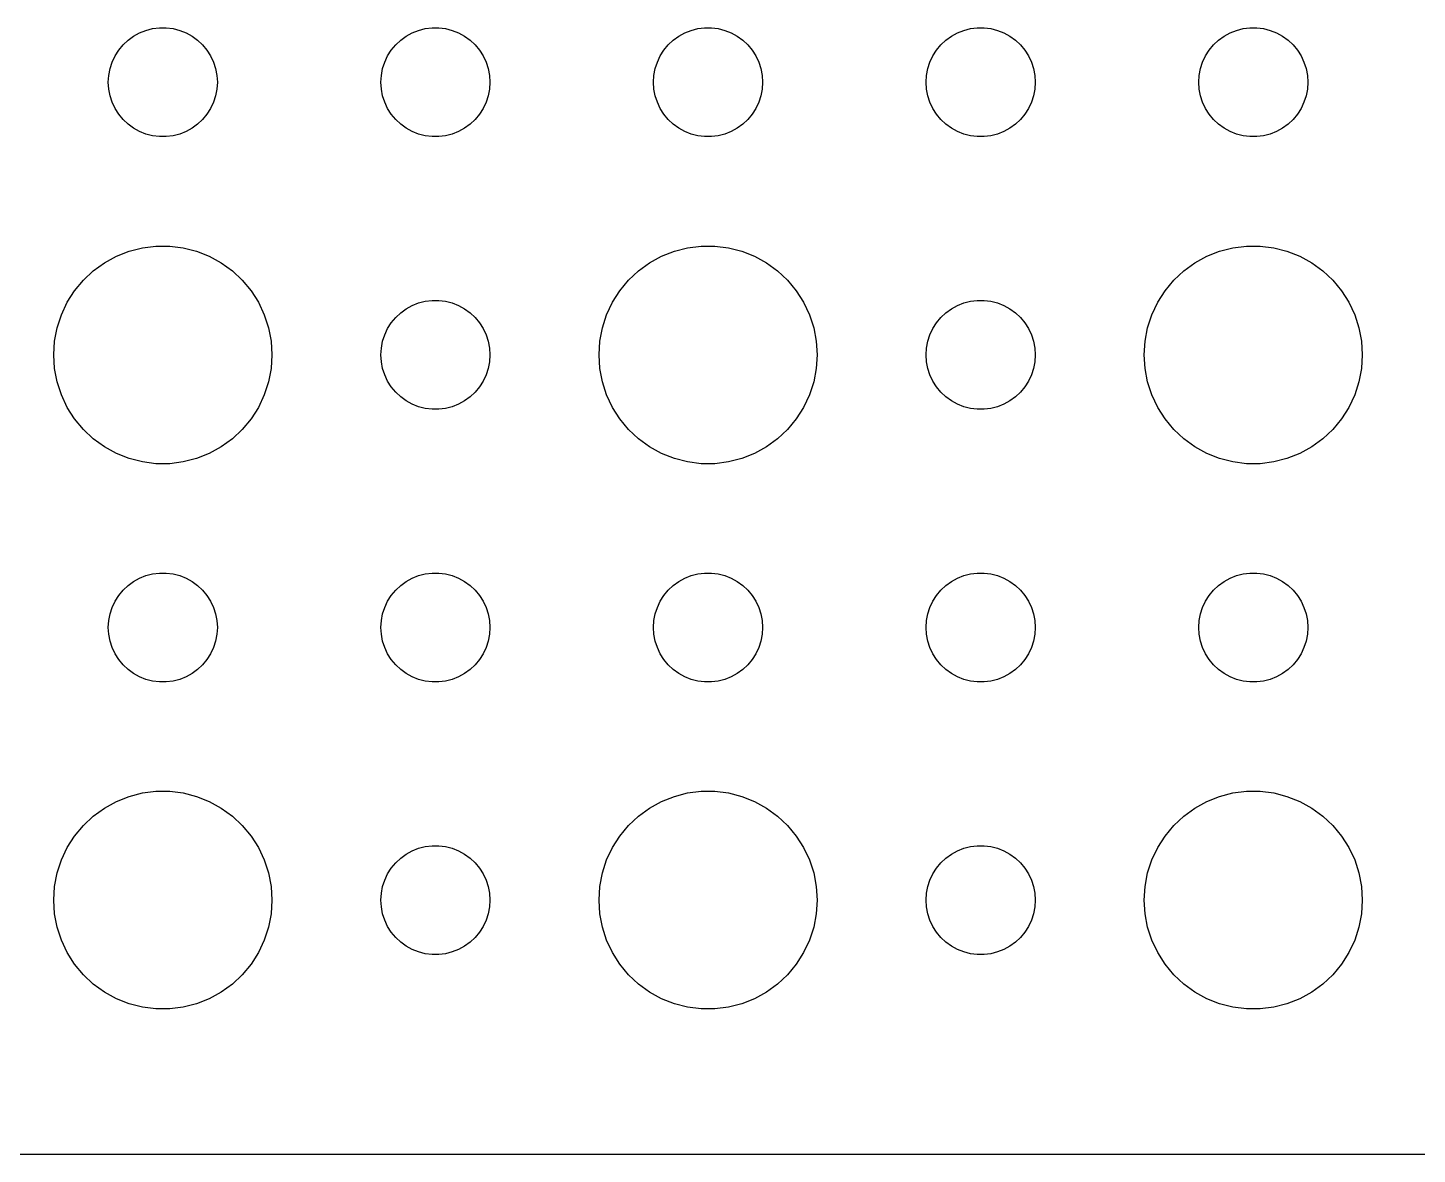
# Model space of a CAD drawing. Header units: metres. Extents: x -74 to 74, y -74 to 74.
# Drawn here: x -41.22 to -2.99, y -74.49 to -43.5 of the extents above; entities that cross this region are included whole.
import ezdxf

# ---------------------------------------------------------------- set-up
doc = ezdxf.new("R2010")
doc.units = ezdxf.units.M

msp = doc.modelspace()

# ---------------------------------------------------------------- linework, layer by layer
for p, q in [((-38.1387, -43.6428), (-37.9635, -43.5734)), ((-37.9635, -43.5734), (-37.7811, -43.5266)), ((-37.7811, -43.5266), (-37.5942, -43.503)), ((-37.5942, -43.503), (-37.4058, -43.503)), ((-37.4058, -43.503), (-37.2189, -43.5266)), ((-37.2189, -43.5266), (-37.0365, -43.5734)), ((-37.0365, -43.5734), (-36.8613, -43.6428)), ((-30.6387, -43.6428), (-30.4635, -43.5734)), ((-30.4635, -43.5734), (-30.2811, -43.5266)), ((-30.2811, -43.5266), (-30.0942, -43.503)), ((-30.0942, -43.503), (-29.9058, -43.503)), ((-29.9058, -43.503), (-29.7189, -43.5266)), ((-29.7189, -43.5266), (-29.5365, -43.5734)), ((-29.5365, -43.5734), (-29.3613, -43.6428)), ((-23.1387, -43.6428), (-22.9635, -43.5734)), ((-22.9635, -43.5734), (-22.7811, -43.5266)), ((-22.7811, -43.5266), (-22.5942, -43.503)), ((-22.5942, -43.503), (-22.4058, -43.503)), ((-22.4058, -43.503), (-22.2189, -43.5266)), ((-22.2189, -43.5266), (-22.0365, -43.5734)), ((-22.0365, -43.5734), (-21.8613, -43.6428)), ((-15.6387, -43.6428), (-15.4635, -43.5734)), ((-15.4635, -43.5734), (-15.2811, -43.5266)), ((-15.2811, -43.5266), (-15.0942, -43.503)), ((-15.0942, -43.503), (-14.9058, -43.503)), ((-14.9058, -43.503), (-14.7189, -43.5266)), ((-14.7189, -43.5266), (-14.5365, -43.5734)), ((-14.5365, -43.5734), (-14.3613, -43.6428)), ((-8.13866, -43.6428), (-7.96352, -43.5734)), ((-7.96352, -43.5734), (-7.78107, -43.5266)), ((-7.78107, -43.5266), (-7.59418, -43.503)), ((-7.59418, -43.503), (-7.40581, -43.503)), ((-7.40581, -43.503), (-7.21892, -43.5266)), ((-7.21892, -43.5266), (-7.03647, -43.5734)), ((-7.03647, -43.5734), (-6.86133, -43.6428)), ((-38.5934, -43.9732), (-38.4561, -43.8442)), ((-38.4561, -43.8442), (-38.3037, -43.7335)), ((-38.3037, -43.7335), (-38.1387, -43.6428)), ((-36.8613, -43.6428), (-36.6963, -43.7335)), ((-36.6963, -43.7335), (-36.5439, -43.8442)), ((-36.5439, -43.8442), (-36.4065, -43.9732)), ((-31.0934, -43.9732), (-30.9561, -43.8442)), ((-30.9561, -43.8442), (-30.8037, -43.7335)), ((-30.8037, -43.7335), (-30.6387, -43.6428)), ((-29.3613, -43.6428), (-29.1963, -43.7335)), ((-29.1963, -43.7335), (-29.0439, -43.8442)), ((-29.0439, -43.8442), (-28.9065, -43.9732)), ((-23.5934, -43.9732), (-23.4561, -43.8442)), ((-23.4561, -43.8442), (-23.3037, -43.7335)), ((-23.3037, -43.7335), (-23.1387, -43.6428)), ((-21.8613, -43.6428), (-21.6963, -43.7335)), ((-21.6963, -43.7335), (-21.5439, -43.8442)), ((-21.5439, -43.8442), (-21.4065, -43.9732)), ((-16.0934, -43.9732), (-15.9561, -43.8442)), ((-15.9561, -43.8442), (-15.8037, -43.7335)), ((-15.8037, -43.7335), (-15.6387, -43.6428)), ((-14.3613, -43.6428), (-14.1963, -43.7335)), ((-14.1963, -43.7335), (-14.0439, -43.8442)), ((-14.0439, -43.8442), (-13.9065, -43.9732)), ((-8.59344, -43.9732), (-8.45613, -43.8442)), ((-8.45613, -43.8442), (-8.30373, -43.7335)), ((-8.30373, -43.7335), (-8.13866, -43.6428)), ((-6.86133, -43.6428), (-6.69626, -43.7335)), ((-6.69626, -43.7335), (-6.54385, -43.8442)), ((-6.54385, -43.8442), (-6.40654, -43.9732)), ((-38.8947, -44.4478), (-38.8145, -44.2774)), ((-38.8145, -44.2774), (-38.7135, -44.1183)), ((-38.7135, -44.1183), (-38.5934, -43.9732)), ((-36.4065, -43.9732), (-36.2865, -44.1183)), ((-36.2865, -44.1183), (-36.1855, -44.2774)), ((-36.1855, -44.2774), (-36.1053, -44.4478)), ((-31.3947, -44.4478), (-31.3145, -44.2774)), ((-31.3145, -44.2774), (-31.2135, -44.1183)), ((-31.2135, -44.1183), (-31.0934, -43.9732)), ((-28.9065, -43.9732), (-28.7865, -44.1183)), ((-28.7865, -44.1183), (-28.6855, -44.2774)), ((-28.6855, -44.2774), (-28.6053, -44.4478)), ((-23.8947, -44.4478), (-23.8145, -44.2774)), ((-23.8145, -44.2774), (-23.7135, -44.1183)), ((-23.7135, -44.1183), (-23.5934, -43.9732)), ((-21.4065, -43.9732), (-21.2865, -44.1183)), ((-21.2865, -44.1183), (-21.1855, -44.2774)), ((-21.1855, -44.2774), (-21.1053, -44.4478)), ((-16.3947, -44.4478), (-16.3145, -44.2774)), ((-16.3145, -44.2774), (-16.2135, -44.1183)), ((-16.2135, -44.1183), (-16.0934, -43.9732)), ((-13.9065, -43.9732), (-13.7865, -44.1183)), ((-13.7865, -44.1183), (-13.6855, -44.2774)), ((-13.6855, -44.2774), (-13.6053, -44.4478)), ((-8.89465, -44.4478), (-8.81445, -44.2774)), ((-8.81445, -44.2774), (-8.71352, -44.1183)), ((-8.71352, -44.1183), (-8.59344, -43.9732)), ((-6.40654, -43.9732), (-6.28647, -44.1183)), ((-6.28647, -44.1183), (-6.18553, -44.2774)), ((-6.18553, -44.2774), (-6.10533, -44.4478)), ((-38.9882, -44.812), (-38.9529, -44.627)), ((-38.9529, -44.627), (-38.8947, -44.4478)), ((-36.1053, -44.4478), (-36.0471, -44.627)), ((-36.0471, -44.627), (-36.0118, -44.812)), ((-31.4882, -44.812), (-31.4529, -44.627)), ((-31.4529, -44.627), (-31.3947, -44.4478)), ((-28.6053, -44.4478), (-28.5471, -44.627)), ((-28.5471, -44.627), (-28.5118, -44.812)), ((-23.9882, -44.812), (-23.9529, -44.627)), ((-23.9529, -44.627), (-23.8947, -44.4478)), ((-21.1053, -44.4478), (-21.0471, -44.627)), ((-21.0471, -44.627), (-21.0118, -44.812)), ((-16.4882, -44.812), (-16.4529, -44.627)), ((-16.4529, -44.627), (-16.3947, -44.4478)), ((-13.6053, -44.4478), (-13.5471, -44.627)), ((-13.5471, -44.627), (-13.5118, -44.812)), ((-8.98816, -44.812), (-8.95287, -44.627)), ((-8.95287, -44.627), (-8.89465, -44.4478)), ((-6.10533, -44.4478), (-6.04712, -44.627)), ((-6.04712, -44.627), (-6.01183, -44.812)), ((-39, -45), (-38.9882, -44.812)), ((-38.9882, -45.188), (-39, -45)), ((-36.0118, -44.812), (-36, -45)), ((-36, -45), (-36.0118, -45.188)), ((-31.5, -45), (-31.4882, -44.812)), ((-31.4882, -45.188), (-31.5, -45)), ((-28.5118, -44.812), (-28.5, -45)), ((-28.5, -45), (-28.5118, -45.188)), ((-24, -45), (-23.9882, -44.812)), ((-23.9882, -45.188), (-24, -45)), ((-21.0118, -44.812), (-21, -45)), ((-21, -45), (-21.0118, -45.188)), ((-16.5, -45), (-16.4882, -44.812)), ((-16.4882, -45.188), (-16.5, -45)), ((-13.5118, -44.812), (-13.5, -45)), ((-13.5, -45), (-13.5118, -45.188)), ((-9, -45), (-8.98816, -44.812)), ((-8.98816, -45.188), (-9, -45)), ((-6.01183, -44.812), (-6, -45)), ((-6, -45), (-6.01183, -45.188)), ((-38.9529, -45.373), (-38.9882, -45.188)), ((-38.8947, -45.5522), (-38.9529, -45.373)), ((-36.0471, -45.373), (-36.1053, -45.5522)), ((-36.0118, -45.188), (-36.0471, -45.373)), ((-31.4529, -45.373), (-31.4882, -45.188)), ((-31.3947, -45.5522), (-31.4529, -45.373)), ((-28.5471, -45.373), (-28.6053, -45.5522)), ((-28.5118, -45.188), (-28.5471, -45.373)), ((-23.9529, -45.373), (-23.9882, -45.188)), ((-23.8947, -45.5522), (-23.9529, -45.373)), ((-21.0471, -45.373), (-21.1053, -45.5522)), ((-21.0118, -45.188), (-21.0471, -45.373)), ((-16.4529, -45.373), (-16.4882, -45.188)), ((-16.3947, -45.5522), (-16.4529, -45.373)), ((-13.5471, -45.373), (-13.6053, -45.5522)), ((-13.5118, -45.188), (-13.5471, -45.373)), ((-8.95287, -45.373), (-8.98816, -45.188)), ((-8.89465, -45.5522), (-8.95287, -45.373)), ((-6.04712, -45.373), (-6.10533, -45.5522)), ((-6.01183, -45.188), (-6.04712, -45.373)), ((-38.8145, -45.7226), (-38.8947, -45.5522)), ((-38.7135, -45.8817), (-38.8145, -45.7226)), ((-36.1855, -45.7226), (-36.2865, -45.8817)), ((-36.1053, -45.5522), (-36.1855, -45.7226)), ((-31.3145, -45.7226), (-31.3947, -45.5522)), ((-31.2135, -45.8817), (-31.3145, -45.7226)), ((-28.6855, -45.7226), (-28.7865, -45.8817)), ((-28.6053, -45.5522), (-28.6855, -45.7226)), ((-23.8145, -45.7226), (-23.8947, -45.5522)), ((-23.7135, -45.8817), (-23.8145, -45.7226)), ((-21.1855, -45.7226), (-21.2865, -45.8817)), ((-21.1053, -45.5522), (-21.1855, -45.7226)), ((-16.3145, -45.7226), (-16.3947, -45.5522)), ((-16.2135, -45.8817), (-16.3145, -45.7226)), ((-13.6855, -45.7226), (-13.7865, -45.8817)), ((-13.6053, -45.5522), (-13.6855, -45.7226)), ((-8.81445, -45.7226), (-8.89465, -45.5522)), ((-8.71352, -45.8817), (-8.81445, -45.7226)), ((-6.18553, -45.7226), (-6.28647, -45.8817)), ((-6.10533, -45.5522), (-6.18553, -45.7226)), ((-38.5934, -46.0268), (-38.7135, -45.8817)), ((-38.4561, -46.1558), (-38.5934, -46.0268)), ((-38.3037, -46.2665), (-38.4561, -46.1558)), ((-36.5439, -46.1558), (-36.6963, -46.2665)), ((-36.4065, -46.0268), (-36.5439, -46.1558)), ((-36.2865, -45.8817), (-36.4065, -46.0268)), ((-31.0934, -46.0268), (-31.2135, -45.8817)), ((-30.9561, -46.1558), (-31.0934, -46.0268)), ((-30.8037, -46.2665), (-30.9561, -46.1558)), ((-29.0439, -46.1558), (-29.1963, -46.2665)), ((-28.9065, -46.0268), (-29.0439, -46.1558)), ((-28.7865, -45.8817), (-28.9065, -46.0268)), ((-23.5934, -46.0268), (-23.7135, -45.8817)), ((-23.4561, -46.1558), (-23.5934, -46.0268)), ((-23.3037, -46.2665), (-23.4561, -46.1558)), ((-21.5439, -46.1558), (-21.6963, -46.2665)), ((-21.4065, -46.0268), (-21.5439, -46.1558)), ((-21.2865, -45.8817), (-21.4065, -46.0268)), ((-16.0934, -46.0268), (-16.2135, -45.8817)), ((-15.9561, -46.1558), (-16.0934, -46.0268)), ((-15.8037, -46.2665), (-15.9561, -46.1558)), ((-14.0439, -46.1558), (-14.1963, -46.2665)), ((-13.9065, -46.0268), (-14.0439, -46.1558)), ((-13.7865, -45.8817), (-13.9065, -46.0268)), ((-8.59344, -46.0268), (-8.71352, -45.8817)), ((-8.45613, -46.1558), (-8.59344, -46.0268)), ((-8.30373, -46.2665), (-8.45613, -46.1558)), ((-6.54385, -46.1558), (-6.69626, -46.2665)), ((-6.40654, -46.0268), (-6.54385, -46.1558)), ((-6.28647, -45.8817), (-6.40654, -46.0268)), ((-38.1387, -46.3572), (-38.3037, -46.2665)), ((-37.9635, -46.4266), (-38.1387, -46.3572)), ((-37.7811, -46.4734), (-37.9635, -46.4266)), ((-37.5942, -46.497), (-37.7811, -46.4734)), ((-37.4058, -46.497), (-37.5942, -46.497)), ((-37.2189, -46.4734), (-37.4058, -46.497)), ((-37.0365, -46.4266), (-37.2189, -46.4734)), ((-36.8613, -46.3572), (-37.0365, -46.4266)), ((-36.6963, -46.2665), (-36.8613, -46.3572)), ((-30.6387, -46.3572), (-30.8037, -46.2665)), ((-30.4635, -46.4266), (-30.6387, -46.3572)), ((-30.2811, -46.4734), (-30.4635, -46.4266)), ((-30.0942, -46.497), (-30.2811, -46.4734)), ((-29.9058, -46.497), (-30.0942, -46.497)), ((-29.7189, -46.4734), (-29.9058, -46.497)), ((-29.5365, -46.4266), (-29.7189, -46.4734)), ((-29.3613, -46.3572), (-29.5365, -46.4266)), ((-29.1963, -46.2665), (-29.3613, -46.3572)), ((-23.1387, -46.3572), (-23.3037, -46.2665)), ((-22.9635, -46.4266), (-23.1387, -46.3572)), ((-22.7811, -46.4734), (-22.9635, -46.4266)), ((-22.5942, -46.497), (-22.7811, -46.4734)), ((-22.4058, -46.497), (-22.5942, -46.497)), ((-22.2189, -46.4734), (-22.4058, -46.497)), ((-22.0365, -46.4266), (-22.2189, -46.4734)), ((-21.8613, -46.3572), (-22.0365, -46.4266)), ((-21.6963, -46.2665), (-21.8613, -46.3572)), ((-15.6387, -46.3572), (-15.8037, -46.2665)), ((-15.4635, -46.4266), (-15.6387, -46.3572)), ((-15.2811, -46.4734), (-15.4635, -46.4266)), ((-15.0942, -46.497), (-15.2811, -46.4734)), ((-14.9058, -46.497), (-15.0942, -46.497)), ((-14.7189, -46.4734), (-14.9058, -46.497)), ((-14.5365, -46.4266), (-14.7189, -46.4734)), ((-14.3613, -46.3572), (-14.5365, -46.4266)), ((-14.1963, -46.2665), (-14.3613, -46.3572)), ((-8.13866, -46.3572), (-8.30373, -46.2665)), ((-7.96352, -46.4266), (-8.13866, -46.3572)), ((-7.78107, -46.4734), (-7.96352, -46.4266)), ((-7.59418, -46.497), (-7.78107, -46.4734)), ((-7.40581, -46.497), (-7.59418, -46.497)), ((-7.21892, -46.4734), (-7.40581, -46.497)), ((-7.03647, -46.4266), (-7.21892, -46.4734)), ((-6.86133, -46.3572), (-7.03647, -46.4266)), ((-6.69626, -46.2665), (-6.86133, -46.3572)), ((-38.7773, -49.7855), (-38.427, -49.6468)), ((-38.427, -49.6468), (-38.0621, -49.5531)), ((-38.0621, -49.5531), (-37.6884, -49.5059)), ((-37.6884, -49.5059), (-37.3116, -49.5059)), ((-37.3116, -49.5059), (-36.9379, -49.5531)), ((-36.9379, -49.5531), (-36.5729, -49.6468)), ((-36.5729, -49.6468), (-36.2227, -49.7855)), ((-23.7773, -49.7855), (-23.427, -49.6468)), ((-23.427, -49.6468), (-23.0621, -49.5531)), ((-23.0621, -49.5531), (-22.6884, -49.5059)), ((-22.6884, -49.5059), (-22.3116, -49.5059)), ((-22.3116, -49.5059), (-21.9379, -49.5531)), ((-21.9379, -49.5531), (-21.5729, -49.6468)), ((-21.5729, -49.6468), (-21.2227, -49.7855)), ((-8.77733, -49.7855), (-8.42705, -49.6468)), ((-8.42705, -49.6468), (-8.06213, -49.5531)), ((-8.06213, -49.5531), (-7.68837, -49.5059)), ((-7.68837, -49.5059), (-7.31161, -49.5059)), ((-7.31161, -49.5059), (-6.93785, -49.5531)), ((-6.93785, -49.5531), (-6.57294, -49.6468)), ((-6.57294, -49.6468), (-6.22266, -49.7855)), ((-39.4123, -50.1885), (-39.1075, -49.967)), ((-39.1075, -49.967), (-38.7773, -49.7855)), ((-36.2227, -49.7855), (-35.8925, -49.967)), ((-35.8925, -49.967), (-35.5877, -50.1885)), ((-24.4123, -50.1885), (-24.1075, -49.967)), ((-24.1075, -49.967), (-23.7773, -49.7855)), ((-21.2227, -49.7855), (-20.8925, -49.967)), ((-20.8925, -49.967), (-20.5877, -50.1885)), ((-9.41226, -50.1885), (-9.10747, -49.967)), ((-9.10747, -49.967), (-8.77733, -49.7855)), ((-6.22266, -49.7855), (-5.89252, -49.967)), ((-5.89252, -49.967), (-5.58772, -50.1885)), ((-39.927, -50.7366), (-39.6869, -50.4464)), ((-39.6869, -50.4464), (-39.4123, -50.1885)), ((-35.5877, -50.1885), (-35.3131, -50.4464)), ((-35.3131, -50.4464), (-35.0729, -50.7366)), ((-24.927, -50.7366), (-24.6869, -50.4464)), ((-24.6869, -50.4464), (-24.4123, -50.1885)), ((-20.5877, -50.1885), (-20.3131, -50.4464)), ((-20.3131, -50.4464), (-20.0729, -50.7366)), ((-9.92705, -50.7366), (-9.6869, -50.4464)), ((-9.6869, -50.4464), (-9.41226, -50.1885)), ((-5.58772, -50.1885), (-5.31308, -50.4464)), ((-5.31308, -50.4464), (-5.07294, -50.7366)), ((-40.1289, -51.0547), (-39.927, -50.7366)), ((-35.0729, -50.7366), (-34.8711, -51.0547)), ((-25.1289, -51.0547), (-24.927, -50.7366)), ((-20.0729, -50.7366), (-19.8711, -51.0547)), ((-10.1289, -51.0547), (-9.92705, -50.7366)), ((-5.07294, -50.7366), (-4.87108, -51.0547)), ((-40.2893, -51.3956), (-40.1289, -51.0547)), ((-34.8711, -51.0547), (-34.7107, -51.3956)), ((-30.8037, -51.2335), (-30.6387, -51.1428)), ((-30.6387, -51.1428), (-30.4635, -51.0734)), ((-30.4635, -51.0734), (-30.2811, -51.0266)), ((-30.2811, -51.0266), (-30.0942, -51.003)), ((-30.0942, -51.003), (-29.9058, -51.003)), ((-29.9058, -51.003), (-29.7189, -51.0266)), ((-29.7189, -51.0266), (-29.5365, -51.0734)), ((-29.5365, -51.0734), (-29.3613, -51.1428)), ((-29.3613, -51.1428), (-29.1963, -51.2335)), ((-25.2893, -51.3956), (-25.1289, -51.0547)), ((-19.8711, -51.0547), (-19.7107, -51.3956)), ((-15.8037, -51.2335), (-15.6387, -51.1428)), ((-15.6387, -51.1428), (-15.4635, -51.0734)), ((-15.4635, -51.0734), (-15.2811, -51.0266)), ((-15.2811, -51.0266), (-15.0942, -51.003)), ((-15.0942, -51.003), (-14.9058, -51.003)), ((-14.9058, -51.003), (-14.7189, -51.0266)), ((-14.7189, -51.0266), (-14.5365, -51.0734)), ((-14.5365, -51.0734), (-14.3613, -51.1428)), ((-14.3613, -51.1428), (-14.1963, -51.2335)), ((-10.2893, -51.3956), (-10.1289, -51.0547)), ((-4.87108, -51.0547), (-4.71066, -51.3956)), ((-40.4057, -51.7539), (-40.2893, -51.3956)), ((-34.7107, -51.3956), (-34.5942, -51.7539)), ((-31.2135, -51.6183), (-31.0934, -51.4732)), ((-31.0934, -51.4732), (-30.9561, -51.3442)), ((-30.9561, -51.3442), (-30.8037, -51.2335)), ((-29.1963, -51.2335), (-29.0439, -51.3442)), ((-29.0439, -51.3442), (-28.9065, -51.4732)), ((-28.9065, -51.4732), (-28.7865, -51.6183)), ((-25.4057, -51.7539), (-25.2893, -51.3956)), ((-19.7107, -51.3956), (-19.5942, -51.7539)), ((-16.2135, -51.6183), (-16.0934, -51.4732)), ((-16.0934, -51.4732), (-15.9561, -51.3442)), ((-15.9561, -51.3442), (-15.8037, -51.2335)), ((-14.1963, -51.2335), (-14.0439, -51.3442)), ((-14.0439, -51.3442), (-13.9065, -51.4732)), ((-13.9065, -51.4732), (-13.7865, -51.6183)), ((-10.4057, -51.7539), (-10.2893, -51.3956)), ((-4.71066, -51.3956), (-4.59424, -51.7539)), ((-40.4763, -52.124), (-40.4057, -51.7539)), ((-34.5942, -51.7539), (-34.5237, -52.124)), ((-31.4529, -52.127), (-31.3947, -51.9478)), ((-31.3947, -51.9478), (-31.3145, -51.7774)), ((-31.3145, -51.7774), (-31.2135, -51.6183)), ((-28.7865, -51.6183), (-28.6855, -51.7774)), ((-28.6855, -51.7774), (-28.6053, -51.9478)), ((-28.6053, -51.9478), (-28.5471, -52.127)), ((-25.4763, -52.124), (-25.4057, -51.7539)), ((-19.5942, -51.7539), (-19.5237, -52.124)), ((-16.4529, -52.127), (-16.3947, -51.9478)), ((-16.3947, -51.9478), (-16.3145, -51.7774)), ((-16.3145, -51.7774), (-16.2135, -51.6183)), ((-13.7865, -51.6183), (-13.6855, -51.7774)), ((-13.6855, -51.7774), (-13.6053, -51.9478)), ((-13.6053, -51.9478), (-13.5471, -52.127)), ((-10.4763, -52.124), (-10.4057, -51.7539)), ((-4.59424, -51.7539), (-4.52365, -52.124)), ((-40.5, -52.5), (-40.4763, -52.124)), ((-34.5237, -52.124), (-34.5, -52.5)), ((-31.5, -52.5), (-31.4882, -52.312)), ((-31.4882, -52.312), (-31.4529, -52.127)), ((-28.5471, -52.127), (-28.5118, -52.312)), ((-28.5118, -52.312), (-28.5, -52.5)), ((-25.5, -52.5), (-25.4763, -52.124)), ((-19.5237, -52.124), (-19.5, -52.5)), ((-16.5, -52.5), (-16.4882, -52.312)), ((-16.4882, -52.312), (-16.4529, -52.127)), ((-13.5471, -52.127), (-13.5118, -52.312)), ((-13.5118, -52.312), (-13.5, -52.5)), ((-10.5, -52.5), (-10.4763, -52.124)), ((-4.52365, -52.124), (-4.5, -52.5)), ((-40.4763, -52.876), (-40.5, -52.5)), ((-34.5, -52.5), (-34.5237, -52.876)), ((-31.4882, -52.688), (-31.5, -52.5)), ((-31.4529, -52.873), (-31.4882, -52.688)), ((-28.5118, -52.688), (-28.5471, -52.873)), ((-28.5, -52.5), (-28.5118, -52.688)), ((-25.4763, -52.876), (-25.5, -52.5)), ((-19.5, -52.5), (-19.5237, -52.876)), ((-16.4882, -52.688), (-16.5, -52.5)), ((-16.4529, -52.873), (-16.4882, -52.688)), ((-13.5118, -52.688), (-13.5471, -52.873)), ((-13.5, -52.5), (-13.5118, -52.688)), ((-10.4763, -52.876), (-10.5, -52.5)), ((-4.5, -52.5), (-4.52365, -52.876)), ((-40.4057, -53.2461), (-40.4763, -52.876)), ((-34.5237, -52.876), (-34.5942, -53.2461)), ((-31.3947, -53.0522), (-31.4529, -52.873)), ((-31.3145, -53.2226), (-31.3947, -53.0522)), ((-28.6053, -53.0522), (-28.6855, -53.2226)), ((-28.5471, -52.873), (-28.6053, -53.0522)), ((-25.4057, -53.2461), (-25.4763, -52.876)), ((-19.5237, -52.876), (-19.5942, -53.2461)), ((-16.3947, -53.0522), (-16.4529, -52.873)), ((-16.3145, -53.2226), (-16.3947, -53.0522)), ((-13.6053, -53.0522), (-13.6855, -53.2226)), ((-13.5471, -52.873), (-13.6053, -53.0522)), ((-10.4057, -53.2461), (-10.4763, -52.876)), ((-4.52365, -52.876), (-4.59424, -53.2461)), ((-40.2893, -53.6044), (-40.4057, -53.2461)), ((-34.5942, -53.2461), (-34.7107, -53.6044)), ((-31.2135, -53.3817), (-31.3145, -53.2226)), ((-31.0934, -53.5268), (-31.2135, -53.3817)), ((-28.7865, -53.3817), (-28.9065, -53.5268)), ((-28.6855, -53.2226), (-28.7865, -53.3817)), ((-25.2893, -53.6044), (-25.4057, -53.2461)), ((-19.5942, -53.2461), (-19.7107, -53.6044)), ((-16.2135, -53.3817), (-16.3145, -53.2226)), ((-16.0934, -53.5268), (-16.2135, -53.3817)), ((-13.7865, -53.3817), (-13.9065, -53.5268)), ((-13.6855, -53.2226), (-13.7865, -53.3817)), ((-10.2893, -53.6044), (-10.4057, -53.2461)), ((-4.59424, -53.2461), (-4.71066, -53.6044)), ((-40.1289, -53.9453), (-40.2893, -53.6044)), ((-34.7107, -53.6044), (-34.8711, -53.9453)), ((-30.9561, -53.6558), (-31.0934, -53.5268)), ((-30.8037, -53.7665), (-30.9561, -53.6558)), ((-30.6387, -53.8572), (-30.8037, -53.7665)), ((-30.4635, -53.9266), (-30.6387, -53.8572)), ((-29.3613, -53.8572), (-29.5365, -53.9266)), ((-29.1963, -53.7665), (-29.3613, -53.8572)), ((-29.0439, -53.6558), (-29.1963, -53.7665)), ((-28.9065, -53.5268), (-29.0439, -53.6558)), ((-25.1289, -53.9453), (-25.2893, -53.6044)), ((-19.7107, -53.6044), (-19.8711, -53.9453)), ((-15.9561, -53.6558), (-16.0934, -53.5268)), ((-15.8037, -53.7665), (-15.9561, -53.6558)), ((-15.6387, -53.8572), (-15.8037, -53.7665)), ((-15.4635, -53.9266), (-15.6387, -53.8572)), ((-14.3613, -53.8572), (-14.5365, -53.9266)), ((-14.1963, -53.7665), (-14.3613, -53.8572)), ((-14.0439, -53.6558), (-14.1963, -53.7665)), ((-13.9065, -53.5268), (-14.0439, -53.6558)), ((-10.1289, -53.9453), (-10.2893, -53.6044)), ((-4.71066, -53.6044), (-4.87108, -53.9453)), ((-39.927, -54.2634), (-40.1289, -53.9453)), ((-39.6869, -54.5536), (-39.927, -54.2634)), ((-35.0729, -54.2634), (-35.3131, -54.5536)), ((-34.8711, -53.9453), (-35.0729, -54.2634)), ((-30.2811, -53.9734), (-30.4635, -53.9266)), ((-30.0942, -53.997), (-30.2811, -53.9734)), ((-29.9058, -53.997), (-30.0942, -53.997)), ((-29.7189, -53.9734), (-29.9058, -53.997)), ((-29.5365, -53.9266), (-29.7189, -53.9734)), ((-24.927, -54.2634), (-25.1289, -53.9453)), ((-24.6869, -54.5536), (-24.927, -54.2634)), ((-20.0729, -54.2634), (-20.3131, -54.5536)), ((-19.8711, -53.9453), (-20.0729, -54.2634)), ((-15.2811, -53.9734), (-15.4635, -53.9266)), ((-15.0942, -53.997), (-15.2811, -53.9734)), ((-14.9058, -53.997), (-15.0942, -53.997)), ((-14.7189, -53.9734), (-14.9058, -53.997)), ((-14.5365, -53.9266), (-14.7189, -53.9734)), ((-9.92705, -54.2634), (-10.1289, -53.9453)), ((-9.6869, -54.5536), (-9.92705, -54.2634)), ((-5.07294, -54.2634), (-5.31308, -54.5536)), ((-4.87108, -53.9453), (-5.07294, -54.2634)), ((-39.4123, -54.8115), (-39.6869, -54.5536)), ((-35.3131, -54.5536), (-35.5877, -54.8115)), ((-24.4123, -54.8115), (-24.6869, -54.5536)), ((-20.3131, -54.5536), (-20.5877, -54.8115)), ((-9.41226, -54.8115), (-9.6869, -54.5536)), ((-5.31308, -54.5536), (-5.58772, -54.8115)), ((-39.1075, -55.033), (-39.4123, -54.8115)), ((-38.7773, -55.2145), (-39.1075, -55.033)), ((-35.8925, -55.033), (-36.2227, -55.2145)), ((-35.5877, -54.8115), (-35.8925, -55.033)), ((-24.1075, -55.033), (-24.4123, -54.8115)), ((-23.7773, -55.2145), (-24.1075, -55.033)), ((-20.8925, -55.033), (-21.2227, -55.2145)), ((-20.5877, -54.8115), (-20.8925, -55.033)), ((-9.10747, -55.033), (-9.41226, -54.8115)), ((-8.77733, -55.2145), (-9.10747, -55.033)), ((-5.89252, -55.033), (-6.22266, -55.2145)), ((-5.58772, -54.8115), (-5.89252, -55.033)), ((-38.427, -55.3532), (-38.7773, -55.2145)), ((-38.0621, -55.4469), (-38.427, -55.3532)), ((-36.5729, -55.3532), (-36.9379, -55.4469)), ((-36.2227, -55.2145), (-36.5729, -55.3532)), ((-23.427, -55.3532), (-23.7773, -55.2145)), ((-23.0621, -55.4469), (-23.427, -55.3532)), ((-21.5729, -55.3532), (-21.9379, -55.4469)), ((-21.2227, -55.2145), (-21.5729, -55.3532)), ((-8.42705, -55.3532), (-8.77733, -55.2145)), ((-8.06213, -55.4469), (-8.42705, -55.3532)), ((-6.57294, -55.3532), (-6.93785, -55.4469)), ((-6.22266, -55.2145), (-6.57294, -55.3532)), ((-37.6884, -55.4941), (-38.0621, -55.4469)), ((-37.3116, -55.4941), (-37.6884, -55.4941)), ((-36.9379, -55.4469), (-37.3116, -55.4941)), ((-22.6884, -55.4941), (-23.0621, -55.4469)), ((-22.3116, -55.4941), (-22.6884, -55.4941)), ((-21.9379, -55.4469), (-22.3116, -55.4941)), ((-7.68837, -55.4941), (-8.06213, -55.4469)), ((-7.31161, -55.4941), (-7.68837, -55.4941)), ((-6.93785, -55.4469), (-7.31161, -55.4941)), ((-38.5934, -58.9732), (-38.4561, -58.8442)), ((-38.4561, -58.8442), (-38.3037, -58.7335)), ((-38.3037, -58.7335), (-38.1387, -58.6428)), ((-38.1387, -58.6428), (-37.9635, -58.5734)), ((-37.9635, -58.5734), (-37.7811, -58.5266)), ((-37.7811, -58.5266), (-37.5942, -58.503)), ((-37.5942, -58.503), (-37.4058, -58.503)), ((-37.4058, -58.503), (-37.2189, -58.5266)), ((-37.2189, -58.5266), (-37.0365, -58.5734)), ((-37.0365, -58.5734), (-36.8613, -58.6428)), ((-36.8613, -58.6428), (-36.6963, -58.7335)), ((-36.6963, -58.7335), (-36.5439, -58.8442)), ((-36.5439, -58.8442), (-36.4065, -58.9732)), ((-31.0934, -58.9732), (-30.9561, -58.8442)), ((-30.9561, -58.8442), (-30.8037, -58.7335)), ((-30.8037, -58.7335), (-30.6387, -58.6428)), ((-30.6387, -58.6428), (-30.4635, -58.5734)), ((-30.4635, -58.5734), (-30.2811, -58.5266)), ((-30.2811, -58.5266), (-30.0942, -58.503)), ((-30.0942, -58.503), (-29.9058, -58.503)), ((-29.9058, -58.503), (-29.7189, -58.5266)), ((-29.7189, -58.5266), (-29.5365, -58.5734)), ((-29.5365, -58.5734), (-29.3613, -58.6428)), ((-29.3613, -58.6428), (-29.1963, -58.7335)), ((-29.1963, -58.7335), (-29.0439, -58.8442)), ((-29.0439, -58.8442), (-28.9065, -58.9732)), ((-23.5934, -58.9732), (-23.4561, -58.8442)), ((-23.4561, -58.8442), (-23.3037, -58.7335)), ((-23.3037, -58.7335), (-23.1387, -58.6428)), ((-23.1387, -58.6428), (-22.9635, -58.5734)), ((-22.9635, -58.5734), (-22.7811, -58.5266)), ((-22.7811, -58.5266), (-22.5942, -58.503)), ((-22.5942, -58.503), (-22.4058, -58.503)), ((-22.4058, -58.503), (-22.2189, -58.5266)), ((-22.2189, -58.5266), (-22.0365, -58.5734)), ((-22.0365, -58.5734), (-21.8613, -58.6428)), ((-21.8613, -58.6428), (-21.6963, -58.7335)), ((-21.6963, -58.7335), (-21.5439, -58.8442)), ((-21.5439, -58.8442), (-21.4065, -58.9732)), ((-16.0934, -58.9732), (-15.9561, -58.8442)), ((-15.9561, -58.8442), (-15.8037, -58.7335)), ((-15.8037, -58.7335), (-15.6387, -58.6428)), ((-15.6387, -58.6428), (-15.4635, -58.5734)), ((-15.4635, -58.5734), (-15.2811, -58.5266)), ((-15.2811, -58.5266), (-15.0942, -58.503)), ((-15.0942, -58.503), (-14.9058, -58.503)), ((-14.9058, -58.503), (-14.7189, -58.5266)), ((-14.7189, -58.5266), (-14.5365, -58.5734)), ((-14.5365, -58.5734), (-14.3613, -58.6428)), ((-14.3613, -58.6428), (-14.1963, -58.7335)), ((-14.1963, -58.7335), (-14.0439, -58.8442)), ((-14.0439, -58.8442), (-13.9065, -58.9732)), ((-8.59344, -58.9732), (-8.45613, -58.8442)), ((-8.45613, -58.8442), (-8.30373, -58.7335)), ((-8.30373, -58.7335), (-8.13866, -58.6428)), ((-8.13866, -58.6428), (-7.96352, -58.5734)), ((-7.96352, -58.5734), (-7.78107, -58.5266)), ((-7.78107, -58.5266), (-7.59418, -58.503)), ((-7.59418, -58.503), (-7.40581, -58.503)), ((-7.40581, -58.503), (-7.21892, -58.5266)), ((-7.21892, -58.5266), (-7.03647, -58.5734)), ((-7.03647, -58.5734), (-6.86133, -58.6428)), ((-6.86133, -58.6428), (-6.69626, -58.7335)), ((-6.69626, -58.7335), (-6.54385, -58.8442)), ((-6.54385, -58.8442), (-6.40654, -58.9732)), ((-38.8145, -59.2774), (-38.7135, -59.1183)), ((-38.7135, -59.1183), (-38.5934, -58.9732)), ((-36.4065, -58.9732), (-36.2865, -59.1183)), ((-36.2865, -59.1183), (-36.1855, -59.2774)), ((-31.3145, -59.2774), (-31.2135, -59.1183)), ((-31.2135, -59.1183), (-31.0934, -58.9732)), ((-28.9065, -58.9732), (-28.7865, -59.1183)), ((-28.7865, -59.1183), (-28.6855, -59.2774)), ((-23.8145, -59.2774), (-23.7135, -59.1183)), ((-23.7135, -59.1183), (-23.5934, -58.9732)), ((-21.4065, -58.9732), (-21.2865, -59.1183)), ((-21.2865, -59.1183), (-21.1855, -59.2774)), ((-16.3145, -59.2774), (-16.2135, -59.1183)), ((-16.2135, -59.1183), (-16.0934, -58.9732)), ((-13.9065, -58.9732), (-13.7865, -59.1183)), ((-13.7865, -59.1183), (-13.6855, -59.2774)), ((-8.81445, -59.2774), (-8.71352, -59.1183)), ((-8.71352, -59.1183), (-8.59344, -58.9732)), ((-6.40654, -58.9732), (-6.28647, -59.1183)), ((-6.28647, -59.1183), (-6.18553, -59.2774)), ((-38.9882, -59.812), (-38.9529, -59.627)), ((-38.9529, -59.627), (-38.8947, -59.4478)), ((-38.8947, -59.4478), (-38.8145, -59.2774)), ((-36.1855, -59.2774), (-36.1053, -59.4478)), ((-36.1053, -59.4478), (-36.0471, -59.627)), ((-36.0471, -59.627), (-36.0118, -59.812)), ((-31.4882, -59.812), (-31.4529, -59.627)), ((-31.4529, -59.627), (-31.3947, -59.4478)), ((-31.3947, -59.4478), (-31.3145, -59.2774)), ((-28.6855, -59.2774), (-28.6053, -59.4478)), ((-28.6053, -59.4478), (-28.5471, -59.627)), ((-28.5471, -59.627), (-28.5118, -59.812)), ((-23.9882, -59.812), (-23.9529, -59.627)), ((-23.9529, -59.627), (-23.8947, -59.4478)), ((-23.8947, -59.4478), (-23.8145, -59.2774)), ((-21.1855, -59.2774), (-21.1053, -59.4478)), ((-21.1053, -59.4478), (-21.0471, -59.627)), ((-21.0471, -59.627), (-21.0118, -59.812)), ((-16.4882, -59.812), (-16.4529, -59.627)), ((-16.4529, -59.627), (-16.3947, -59.4478)), ((-16.3947, -59.4478), (-16.3145, -59.2774)), ((-13.6855, -59.2774), (-13.6053, -59.4478)), ((-13.6053, -59.4478), (-13.5471, -59.627)), ((-13.5471, -59.627), (-13.5118, -59.812)), ((-8.98816, -59.812), (-8.95287, -59.627)), ((-8.95287, -59.627), (-8.89465, -59.4478)), ((-8.89465, -59.4478), (-8.81445, -59.2774)), ((-6.18553, -59.2774), (-6.10533, -59.4478)), ((-6.10533, -59.4478), (-6.04712, -59.627)), ((-6.04712, -59.627), (-6.01183, -59.812)), ((-39, -60), (-38.9882, -59.812)), ((-38.9882, -60.188), (-39, -60)), ((-36.0118, -59.812), (-36, -60)), ((-36, -60), (-36.0118, -60.188)), ((-31.5, -60), (-31.4882, -59.812)), ((-31.4882, -60.188), (-31.5, -60)), ((-28.5118, -59.812), (-28.5, -60)), ((-28.5, -60), (-28.5118, -60.188)), ((-24, -60), (-23.9882, -59.812)), ((-23.9882, -60.188), (-24, -60)), ((-21.0118, -59.812), (-21, -60)), ((-21, -60), (-21.0118, -60.188)), ((-16.5, -60), (-16.4882, -59.812)), ((-16.4882, -60.188), (-16.5, -60)), ((-13.5118, -59.812), (-13.5, -60)), ((-13.5, -60), (-13.5118, -60.188)), ((-9, -60), (-8.98816, -59.812)), ((-8.98816, -60.188), (-9, -60)), ((-6.01183, -59.812), (-6, -60)), ((-6, -60), (-6.01183, -60.188)), ((-38.9529, -60.373), (-38.9882, -60.188)), ((-38.8947, -60.5522), (-38.9529, -60.373)), ((-36.0471, -60.373), (-36.1053, -60.5522)), ((-36.0118, -60.188), (-36.0471, -60.373)), ((-31.4529, -60.373), (-31.4882, -60.188)), ((-31.3947, -60.5522), (-31.4529, -60.373)), ((-28.5471, -60.373), (-28.6053, -60.5522)), ((-28.5118, -60.188), (-28.5471, -60.373)), ((-23.9529, -60.373), (-23.9882, -60.188)), ((-23.8947, -60.5522), (-23.9529, -60.373)), ((-21.0471, -60.373), (-21.1053, -60.5522)), ((-21.0118, -60.188), (-21.0471, -60.373)), ((-16.4529, -60.373), (-16.4882, -60.188)), ((-16.3947, -60.5522), (-16.4529, -60.373)), ((-13.5471, -60.373), (-13.6053, -60.5522)), ((-13.5118, -60.188), (-13.5471, -60.373)), ((-8.95287, -60.373), (-8.98816, -60.188)), ((-8.89465, -60.5522), (-8.95287, -60.373)), ((-6.04712, -60.373), (-6.10533, -60.5522)), ((-6.01183, -60.188), (-6.04712, -60.373)), ((-38.8145, -60.7226), (-38.8947, -60.5522)), ((-38.7135, -60.8817), (-38.8145, -60.7226)), ((-36.1855, -60.7226), (-36.2865, -60.8817)), ((-36.1053, -60.5522), (-36.1855, -60.7226)), ((-31.3145, -60.7226), (-31.3947, -60.5522)), ((-31.2135, -60.8817), (-31.3145, -60.7226)), ((-28.6855, -60.7226), (-28.7865, -60.8817)), ((-28.6053, -60.5522), (-28.6855, -60.7226)), ((-23.8145, -60.7226), (-23.8947, -60.5522)), ((-23.7135, -60.8817), (-23.8145, -60.7226)), ((-21.1855, -60.7226), (-21.2865, -60.8817)), ((-21.1053, -60.5522), (-21.1855, -60.7226)), ((-16.3145, -60.7226), (-16.3947, -60.5522)), ((-16.2135, -60.8817), (-16.3145, -60.7226)), ((-13.6855, -60.7226), (-13.7865, -60.8817)), ((-13.6053, -60.5522), (-13.6855, -60.7226)), ((-8.81445, -60.7226), (-8.89465, -60.5522)), ((-8.71352, -60.8817), (-8.81445, -60.7226)), ((-6.18553, -60.7226), (-6.28647, -60.8817)), ((-6.10533, -60.5522), (-6.18553, -60.7226)), ((-38.5934, -61.0268), (-38.7135, -60.8817)), ((-38.4561, -61.1558), (-38.5934, -61.0268)), ((-38.3037, -61.2665), (-38.4561, -61.1558)), ((-36.5439, -61.1558), (-36.6963, -61.2665)), ((-36.4065, -61.0268), (-36.5439, -61.1558)), ((-36.2865, -60.8817), (-36.4065, -61.0268)), ((-31.0934, -61.0268), (-31.2135, -60.8817)), ((-30.9561, -61.1558), (-31.0934, -61.0268)), ((-30.8037, -61.2665), (-30.9561, -61.1558)), ((-29.0439, -61.1558), (-29.1963, -61.2665)), ((-28.9065, -61.0268), (-29.0439, -61.1558)), ((-28.7865, -60.8817), (-28.9065, -61.0268)), ((-23.5934, -61.0268), (-23.7135, -60.8817)), ((-23.4561, -61.1558), (-23.5934, -61.0268)), ((-23.3037, -61.2665), (-23.4561, -61.1558)), ((-21.5439, -61.1558), (-21.6963, -61.2665)), ((-21.4065, -61.0268), (-21.5439, -61.1558)), ((-21.2865, -60.8817), (-21.4065, -61.0268)), ((-16.0934, -61.0268), (-16.2135, -60.8817)), ((-15.9561, -61.1558), (-16.0934, -61.0268)), ((-15.8037, -61.2665), (-15.9561, -61.1558)), ((-14.0439, -61.1558), (-14.1963, -61.2665)), ((-13.9065, -61.0268), (-14.0439, -61.1558)), ((-13.7865, -60.8817), (-13.9065, -61.0268)), ((-8.59344, -61.0268), (-8.71352, -60.8817)), ((-8.45613, -61.1558), (-8.59344, -61.0268)), ((-8.30373, -61.2665), (-8.45613, -61.1558)), ((-6.54385, -61.1558), (-6.69626, -61.2665)), ((-6.40654, -61.0268), (-6.54385, -61.1558)), ((-6.28647, -60.8817), (-6.40654, -61.0268)), ((-38.1387, -61.3572), (-38.3037, -61.2665)), ((-37.9635, -61.4266), (-38.1387, -61.3572)), ((-37.7811, -61.4734), (-37.9635, -61.4266)), ((-37.5942, -61.497), (-37.7811, -61.4734)), ((-37.4058, -61.497), (-37.5942, -61.497)), ((-37.2189, -61.4734), (-37.4058, -61.497)), ((-37.0365, -61.4266), (-37.2189, -61.4734)), ((-36.8613, -61.3572), (-37.0365, -61.4266)), ((-36.6963, -61.2665), (-36.8613, -61.3572)), ((-30.6387, -61.3572), (-30.8037, -61.2665)), ((-30.4635, -61.4266), (-30.6387, -61.3572)), ((-30.2811, -61.4734), (-30.4635, -61.4266)), ((-30.0942, -61.497), (-30.2811, -61.4734)), ((-29.9058, -61.497), (-30.0942, -61.497)), ((-29.7189, -61.4734), (-29.9058, -61.497)), ((-29.5365, -61.4266), (-29.7189, -61.4734)), ((-29.3613, -61.3572), (-29.5365, -61.4266)), ((-29.1963, -61.2665), (-29.3613, -61.3572)), ((-23.1387, -61.3572), (-23.3037, -61.2665)), ((-22.9635, -61.4266), (-23.1387, -61.3572)), ((-22.7811, -61.4734), (-22.9635, -61.4266)), ((-22.5942, -61.497), (-22.7811, -61.4734)), ((-22.4058, -61.497), (-22.5942, -61.497)), ((-22.2189, -61.4734), (-22.4058, -61.497)), ((-22.0365, -61.4266), (-22.2189, -61.4734)), ((-21.8613, -61.3572), (-22.0365, -61.4266)), ((-21.6963, -61.2665), (-21.8613, -61.3572)), ((-15.6387, -61.3572), (-15.8037, -61.2665)), ((-15.4635, -61.4266), (-15.6387, -61.3572)), ((-15.2811, -61.4734), (-15.4635, -61.4266)), ((-15.0942, -61.497), (-15.2811, -61.4734)), ((-14.9058, -61.497), (-15.0942, -61.497)), ((-14.7189, -61.4734), (-14.9058, -61.497)), ((-14.5365, -61.4266), (-14.7189, -61.4734)), ((-14.3613, -61.3572), (-14.5365, -61.4266)), ((-14.1963, -61.2665), (-14.3613, -61.3572)), ((-8.13866, -61.3572), (-8.30373, -61.2665)), ((-7.96352, -61.4266), (-8.13866, -61.3572)), ((-7.78107, -61.4734), (-7.96352, -61.4266)), ((-7.59418, -61.497), (-7.78107, -61.4734)), ((-7.40581, -61.497), (-7.59418, -61.497)), ((-7.21892, -61.4734), (-7.40581, -61.497)), ((-7.03647, -61.4266), (-7.21892, -61.4734)), ((-6.86133, -61.3572), (-7.03647, -61.4266)), ((-6.69626, -61.2665), (-6.86133, -61.3572)), ((-38.427, -64.6468), (-38.0621, -64.5531)), ((-38.0621, -64.5531), (-37.6884, -64.5059)), ((-37.6884, -64.5059), (-37.3116, -64.5059)), ((-37.3116, -64.5059), (-36.9379, -64.5531)), ((-36.9379, -64.5531), (-36.5729, -64.6468)), ((-23.427, -64.6468), (-23.0621, -64.5531)), ((-23.0621, -64.5531), (-22.6884, -64.5059)), ((-22.6884, -64.5059), (-22.3116, -64.5059)), ((-22.3116, -64.5059), (-21.9379, -64.5531)), ((-21.9379, -64.5531), (-21.5729, -64.6468)), ((-8.42705, -64.6468), (-8.06213, -64.5531)), ((-8.06213, -64.5531), (-7.68837, -64.5059)), ((-7.68837, -64.5059), (-7.31161, -64.5059)), ((-7.31161, -64.5059), (-6.93785, -64.5531)), ((-6.93785, -64.5531), (-6.57294, -64.6468)), ((-39.4123, -65.1885), (-39.1075, -64.967)), ((-39.1075, -64.967), (-38.7773, -64.7855)), ((-38.7773, -64.7855), (-38.427, -64.6468)), ((-36.5729, -64.6468), (-36.2227, -64.7855)), ((-36.2227, -64.7855), (-35.8925, -64.967)), ((-35.8925, -64.967), (-35.5877, -65.1885)), ((-24.4123, -65.1885), (-24.1075, -64.967)), ((-24.1075, -64.967), (-23.7773, -64.7855)), ((-23.7773, -64.7855), (-23.427, -64.6468)), ((-21.5729, -64.6468), (-21.2227, -64.7855)), ((-21.2227, -64.7855), (-20.8925, -64.967)), ((-20.8925, -64.967), (-20.5877, -65.1885)), ((-9.41226, -65.1885), (-9.10747, -64.967)), ((-9.10747, -64.967), (-8.77733, -64.7855)), ((-8.77733, -64.7855), (-8.42705, -64.6468)), ((-6.57294, -64.6468), (-6.22266, -64.7855)), ((-6.22266, -64.7855), (-5.89252, -64.967)), ((-5.89252, -64.967), (-5.58772, -65.1885)), ((-39.6869, -65.4464), (-39.4123, -65.1885)), ((-35.5877, -65.1885), (-35.3131, -65.4464)), ((-24.6869, -65.4464), (-24.4123, -65.1885)), ((-20.5877, -65.1885), (-20.3131, -65.4464)), ((-9.6869, -65.4464), (-9.41226, -65.1885)), ((-5.58772, -65.1885), (-5.31308, -65.4464)), ((-40.1289, -66.0547), (-39.927, -65.7366)), ((-39.927, -65.7366), (-39.6869, -65.4464)), ((-35.3131, -65.4464), (-35.0729, -65.7366)), ((-35.0729, -65.7366), (-34.8711, -66.0547)), ((-25.1289, -66.0547), (-24.927, -65.7366)), ((-24.927, -65.7366), (-24.6869, -65.4464)), ((-20.3131, -65.4464), (-20.0729, -65.7366)), ((-20.0729, -65.7366), (-19.8711, -66.0547)), ((-10.1289, -66.0547), (-9.92705, -65.7366)), ((-9.92705, -65.7366), (-9.6869, -65.4464)), ((-5.31308, -65.4464), (-5.07294, -65.7366)), ((-5.07294, -65.7366), (-4.87108, -66.0547)), ((-40.2893, -66.3956), (-40.1289, -66.0547)), ((-34.8711, -66.0547), (-34.7107, -66.3956)), ((-30.6387, -66.1428), (-30.4635, -66.0734)), ((-30.4635, -66.0734), (-30.2811, -66.0266)), ((-30.2811, -66.0266), (-30.0942, -66.003)), ((-30.0942, -66.003), (-29.9058, -66.003)), ((-29.9058, -66.003), (-29.7189, -66.0266)), ((-29.7189, -66.0266), (-29.5365, -66.0734)), ((-29.5365, -66.0734), (-29.3613, -66.1428)), ((-25.2893, -66.3956), (-25.1289, -66.0547)), ((-19.8711, -66.0547), (-19.7107, -66.3956)), ((-15.6387, -66.1428), (-15.4635, -66.0734)), ((-15.4635, -66.0734), (-15.2811, -66.0266)), ((-15.2811, -66.0266), (-15.0942, -66.003)), ((-15.0942, -66.003), (-14.9058, -66.003)), ((-14.9058, -66.003), (-14.7189, -66.0266)), ((-14.7189, -66.0266), (-14.5365, -66.0734)), ((-14.5365, -66.0734), (-14.3613, -66.1428)), ((-10.2893, -66.3956), (-10.1289, -66.0547)), ((-4.87108, -66.0547), (-4.71066, -66.3956)), ((-40.4057, -66.7539), (-40.2893, -66.3956)), ((-34.7107, -66.3956), (-34.5942, -66.7539)), ((-31.2135, -66.6183), (-31.0934, -66.4732)), ((-31.0934, -66.4732), (-30.9561, -66.3442)), ((-30.9561, -66.3442), (-30.8037, -66.2335)), ((-30.8037, -66.2335), (-30.6387, -66.1428)), ((-29.3613, -66.1428), (-29.1963, -66.2335)), ((-29.1963, -66.2335), (-29.0439, -66.3442)), ((-29.0439, -66.3442), (-28.9065, -66.4732)), ((-28.9065, -66.4732), (-28.7865, -66.6183)), ((-25.4057, -66.7539), (-25.2893, -66.3956)), ((-19.7107, -66.3956), (-19.5942, -66.7539)), ((-16.2135, -66.6183), (-16.0934, -66.4732)), ((-16.0934, -66.4732), (-15.9561, -66.3442)), ((-15.9561, -66.3442), (-15.8037, -66.2335)), ((-15.8037, -66.2335), (-15.6387, -66.1428)), ((-14.3613, -66.1428), (-14.1963, -66.2335)), ((-14.1963, -66.2335), (-14.0439, -66.3442)), ((-14.0439, -66.3442), (-13.9065, -66.4732)), ((-13.9065, -66.4732), (-13.7865, -66.6183)), ((-10.4057, -66.7539), (-10.2893, -66.3956)), ((-4.71066, -66.3956), (-4.59424, -66.7539)), ((-40.4763, -67.124), (-40.4057, -66.7539)), ((-34.5942, -66.7539), (-34.5237, -67.124)), ((-31.3947, -66.9478), (-31.3145, -66.7774)), ((-31.3145, -66.7774), (-31.2135, -66.6183)), ((-28.7865, -66.6183), (-28.6855, -66.7774)), ((-28.6855, -66.7774), (-28.6053, -66.9478)), ((-25.4763, -67.124), (-25.4057, -66.7539)), ((-19.5942, -66.7539), (-19.5237, -67.124)), ((-16.3947, -66.9478), (-16.3145, -66.7774)), ((-16.3145, -66.7774), (-16.2135, -66.6183)), ((-13.7865, -66.6183), (-13.6855, -66.7774)), ((-13.6855, -66.7774), (-13.6053, -66.9478)), ((-10.4763, -67.124), (-10.4057, -66.7539)), ((-4.59424, -66.7539), (-4.52365, -67.124)), ((-40.5, -67.5), (-40.4763, -67.124)), ((-34.5237, -67.124), (-34.5, -67.5)), ((-31.4882, -67.312), (-31.4529, -67.127)), ((-31.4529, -67.127), (-31.3947, -66.9478)), ((-28.6053, -66.9478), (-28.5471, -67.127)), ((-28.5471, -67.127), (-28.5118, -67.312)), ((-25.5, -67.5), (-25.4763, -67.124)), ((-19.5237, -67.124), (-19.5, -67.5)), ((-16.4882, -67.312), (-16.4529, -67.127)), ((-16.4529, -67.127), (-16.3947, -66.9478)), ((-13.6053, -66.9478), (-13.5471, -67.127)), ((-13.5471, -67.127), (-13.5118, -67.312)), ((-10.5, -67.5), (-10.4763, -67.124)), ((-4.52365, -67.124), (-4.5, -67.5)), ((-40.4763, -67.876), (-40.5, -67.5)), ((-34.5, -67.5), (-34.5237, -67.876)), ((-31.5, -67.5), (-31.4882, -67.312)), ((-31.4882, -67.688), (-31.5, -67.5)), ((-28.5118, -67.312), (-28.5, -67.5)), ((-28.5, -67.5), (-28.5118, -67.688)), ((-25.4763, -67.876), (-25.5, -67.5)), ((-19.5, -67.5), (-19.5237, -67.876)), ((-16.5, -67.5), (-16.4882, -67.312)), ((-16.4882, -67.688), (-16.5, -67.5)), ((-13.5118, -67.312), (-13.5, -67.5)), ((-13.5, -67.5), (-13.5118, -67.688)), ((-10.4763, -67.876), (-10.5, -67.5)), ((-4.5, -67.5), (-4.52365, -67.876)), ((-40.4057, -68.2461), (-40.4763, -67.876)), ((-34.5237, -67.876), (-34.5942, -68.2461)), ((-31.4529, -67.873), (-31.4882, -67.688)), ((-31.3947, -68.0522), (-31.4529, -67.873)), ((-28.5471, -67.873), (-28.6053, -68.0522)), ((-28.5118, -67.688), (-28.5471, -67.873)), ((-25.4057, -68.2461), (-25.4763, -67.876)), ((-19.5237, -67.876), (-19.5942, -68.2461)), ((-16.4529, -67.873), (-16.4882, -67.688)), ((-16.3947, -68.0522), (-16.4529, -67.873)), ((-13.5471, -67.873), (-13.6053, -68.0522)), ((-13.5118, -67.688), (-13.5471, -67.873)), ((-10.4057, -68.2461), (-10.4763, -67.876)), ((-4.52365, -67.876), (-4.59424, -68.2461)), ((-40.2893, -68.6044), (-40.4057, -68.2461)), ((-34.5942, -68.2461), (-34.7107, -68.6044)), ((-31.3145, -68.2226), (-31.3947, -68.0522)), ((-31.2135, -68.3817), (-31.3145, -68.2226)), ((-31.0934, -68.5268), (-31.2135, -68.3817)), ((-28.7865, -68.3817), (-28.9065, -68.5268)), ((-28.6855, -68.2226), (-28.7865, -68.3817)), ((-28.6053, -68.0522), (-28.6855, -68.2226)), ((-25.2893, -68.6044), (-25.4057, -68.2461)), ((-19.5942, -68.2461), (-19.7107, -68.6044)), ((-16.3145, -68.2226), (-16.3947, -68.0522)), ((-16.2135, -68.3817), (-16.3145, -68.2226)), ((-16.0934, -68.5268), (-16.2135, -68.3817)), ((-13.7865, -68.3817), (-13.9065, -68.5268)), ((-13.6855, -68.2226), (-13.7865, -68.3817)), ((-13.6053, -68.0522), (-13.6855, -68.2226)), ((-10.2893, -68.6044), (-10.4057, -68.2461)), ((-4.59424, -68.2461), (-4.71066, -68.6044)), ((-40.1289, -68.9453), (-40.2893, -68.6044)), ((-34.7107, -68.6044), (-34.8711, -68.9453)), ((-30.9561, -68.6558), (-31.0934, -68.5268)), ((-30.8037, -68.7665), (-30.9561, -68.6558)), ((-30.6387, -68.8572), (-30.8037, -68.7665)), ((-29.1963, -68.7665), (-29.3613, -68.8572)), ((-29.0439, -68.6558), (-29.1963, -68.7665)), ((-28.9065, -68.5268), (-29.0439, -68.6558)), ((-25.1289, -68.9453), (-25.2893, -68.6044)), ((-19.7107, -68.6044), (-19.8711, -68.9453)), ((-15.9561, -68.6558), (-16.0934, -68.5268)), ((-15.8037, -68.7665), (-15.9561, -68.6558)), ((-15.6387, -68.8572), (-15.8037, -68.7665)), ((-14.1963, -68.7665), (-14.3613, -68.8572)), ((-14.0439, -68.6558), (-14.1963, -68.7665)), ((-13.9065, -68.5268), (-14.0439, -68.6558)), ((-10.1289, -68.9453), (-10.2893, -68.6044)), ((-4.71066, -68.6044), (-4.87108, -68.9453)), ((-39.927, -69.2634), (-40.1289, -68.9453)), ((-34.8711, -68.9453), (-35.0729, -69.2634)), ((-30.4635, -68.9266), (-30.6387, -68.8572)), ((-30.2811, -68.9734), (-30.4635, -68.9266)), ((-30.0942, -68.997), (-30.2811, -68.9734)), ((-29.9058, -68.997), (-30.0942, -68.997)), ((-29.7189, -68.9734), (-29.9058, -68.997)), ((-29.5365, -68.9266), (-29.7189, -68.9734)), ((-29.3613, -68.8572), (-29.5365, -68.9266)), ((-24.927, -69.2634), (-25.1289, -68.9453)), ((-19.8711, -68.9453), (-20.0729, -69.2634)), ((-15.4635, -68.9266), (-15.6387, -68.8572)), ((-15.2811, -68.9734), (-15.4635, -68.9266)), ((-15.0942, -68.997), (-15.2811, -68.9734)), ((-14.9058, -68.997), (-15.0942, -68.997)), ((-14.7189, -68.9734), (-14.9058, -68.997)), ((-14.5365, -68.9266), (-14.7189, -68.9734)), ((-14.3613, -68.8572), (-14.5365, -68.9266)), ((-9.92705, -69.2634), (-10.1289, -68.9453)), ((-4.87108, -68.9453), (-5.07294, -69.2634)), ((-39.6869, -69.5536), (-39.927, -69.2634)), ((-39.4123, -69.8115), (-39.6869, -69.5536)), ((-35.3131, -69.5536), (-35.5877, -69.8115)), ((-35.0729, -69.2634), (-35.3131, -69.5536)), ((-24.6869, -69.5536), (-24.927, -69.2634)), ((-24.4123, -69.8115), (-24.6869, -69.5536)), ((-20.3131, -69.5536), (-20.5877, -69.8115)), ((-20.0729, -69.2634), (-20.3131, -69.5536)), ((-9.6869, -69.5536), (-9.92705, -69.2634)), ((-9.41226, -69.8115), (-9.6869, -69.5536)), ((-5.31308, -69.5536), (-5.58772, -69.8115)), ((-5.07294, -69.2634), (-5.31308, -69.5536)), ((-39.1075, -70.033), (-39.4123, -69.8115)), ((-35.5877, -69.8115), (-35.8925, -70.033)), ((-24.1075, -70.033), (-24.4123, -69.8115)), ((-20.5877, -69.8115), (-20.8925, -70.033)), ((-9.10747, -70.033), (-9.41226, -69.8115)), ((-5.58772, -69.8115), (-5.89252, -70.033)), ((-38.7773, -70.2145), (-39.1075, -70.033)), ((-38.427, -70.3532), (-38.7773, -70.2145)), ((-36.2227, -70.2145), (-36.5729, -70.3532)), ((-35.8925, -70.033), (-36.2227, -70.2145)), ((-23.7773, -70.2145), (-24.1075, -70.033)), ((-23.427, -70.3532), (-23.7773, -70.2145)), ((-21.2227, -70.2145), (-21.5729, -70.3532)), ((-20.8925, -70.033), (-21.2227, -70.2145)), ((-8.77733, -70.2145), (-9.10747, -70.033)), ((-8.42705, -70.3532), (-8.77733, -70.2145)), ((-6.22266, -70.2145), (-6.57294, -70.3532)), ((-5.89252, -70.033), (-6.22266, -70.2145)), ((-38.0621, -70.4469), (-38.427, -70.3532)), ((-37.6884, -70.4941), (-38.0621, -70.4469)), ((-37.3116, -70.4941), (-37.6884, -70.4941)), ((-36.9379, -70.4469), (-37.3116, -70.4941)), ((-36.5729, -70.3532), (-36.9379, -70.4469)), ((-23.0621, -70.4469), (-23.427, -70.3532)), ((-22.6884, -70.4941), (-23.0621, -70.4469)), ((-22.3116, -70.4941), (-22.6884, -70.4941)), ((-21.9379, -70.4469), (-22.3116, -70.4941)), ((-21.5729, -70.3532), (-21.9379, -70.4469)), ((-8.06213, -70.4469), (-8.42705, -70.3532)), ((-7.68837, -70.4941), (-8.06213, -70.4469)), ((-7.31161, -70.4941), (-7.68837, -70.4941)), ((-6.93785, -70.4469), (-7.31161, -70.4941)), ((-6.57294, -70.3532), (-6.93785, -70.4469)), ((-69.8139, -74.4901), (69.8139, -74.4901))]:
    msp.add_line(p, q)

doc.saveas('drawing.dxf')
